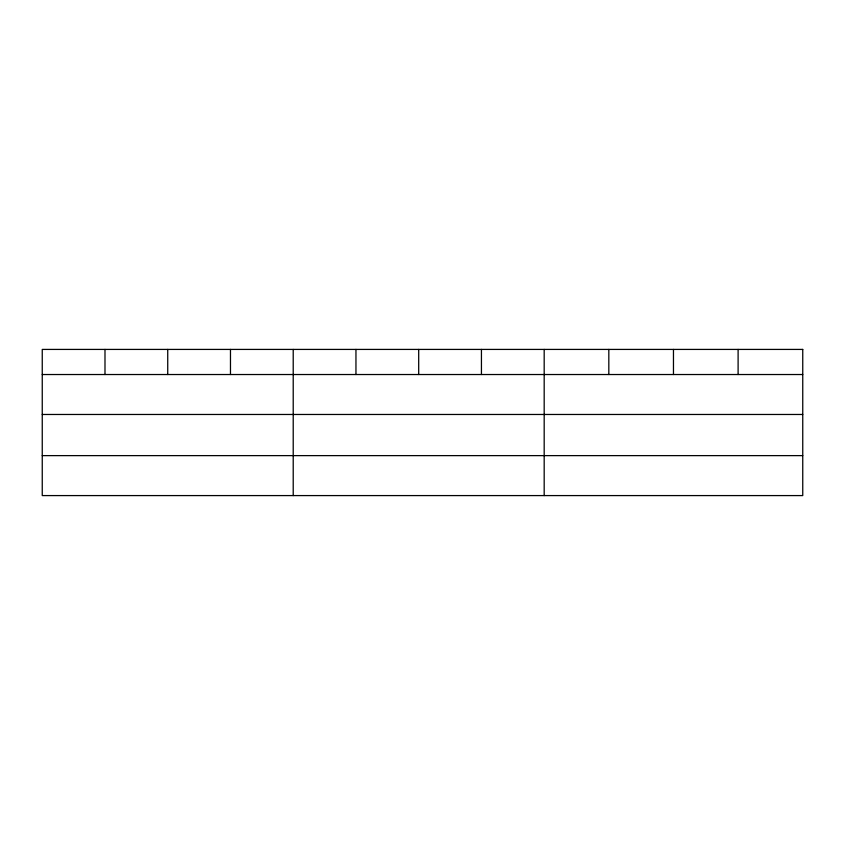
<?xml version="1.0" encoding="UTF-8"?>
<svg xmlns="http://www.w3.org/2000/svg" width="845" height="845" viewBox="0 0 845 845"><rect width="100%" height="100%" fill="white"/><g stroke="black" fill="none" stroke-linecap="round" stroke-linejoin="round"><path stroke-width="1.27" d="M42.25 374.525L802.75 374.525M42.25 414.472L802.75 414.472M42.25 455.624L802.75 455.624M738.107 349.418L738.107 374.525M673.465 349.418L673.465 374.525M608.822 349.418L608.822 374.525M544.18 349.418L544.18 495.582M481.439 349.418L481.439 374.525M418.697 349.418L418.697 374.525M355.956 349.418L355.956 374.525M293.215 349.418L293.215 495.582M230.474 349.418L230.474 374.525M167.732 349.418L167.732 374.525M104.991 349.418L104.991 374.525M802.75 349.418L42.25 349.418L42.25 495.582L802.75 495.582L802.75 349.418"/></g></svg>
